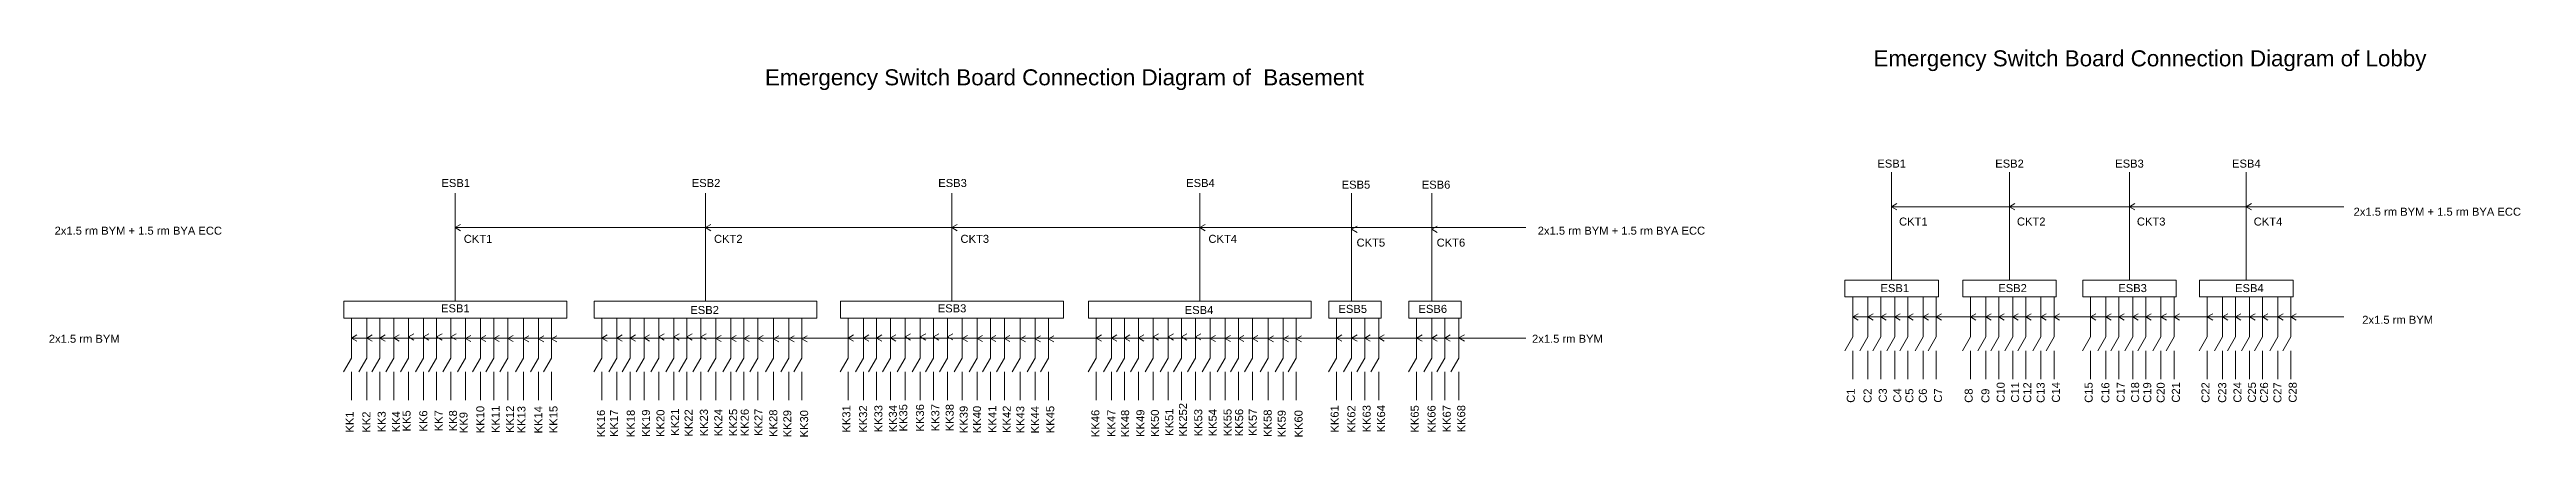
# Model space of a CAD drawing. Extents: x 1134 to 1882, y 421 to 475.
# Drawn here: x 1573.3 to 1882, y 426.9 to 475.3 of the extents above; entities that cross this region are included whole.
import ezdxf

# ---------------------------------------------------------------- set-up
doc = ezdxf.new("R2010")
doc.units = 0
doc.header["$MEASUREMENT"] = 0
doc.layers.add('Headings', color=30, linetype='Continuous')
doc.layers.add('Texts', color=210, linetype='Continuous')
doc.layers.add('Outlines', color=160, linetype='Continuous', lineweight=15)
doc.styles.get("Standard").update_dxf_attribs({"font": 'arial.ttf', "height": 1})

# ---------------------------------------------------------------- blocks, each defined once
blk = doc.blocks.new('line_without_CB')
at = {"layer": 'Outlines'}
for p, q in [((0, 0), (0, -2.5)), ((0, -5), (0, -2.5)), ((0, -5), (-1, -6.73)), ((0, -6.73), (0, -7.5)), ((0, -7.5), (0, -9.5)), ((0, -9.5), (0, -10.25))]:
    blk.add_line(p, q, dxfattribs=at)
blk = doc.blocks.new('arrow')
at = {"layer": 'Outlines'}
for q in [(0.67, 0.39), (0.67, -0.39)]:
    blk.add_line((0, 0), q, dxfattribs=at)

msp = doc.modelspace()

# ---------------------------------------------------------------- linework, layer by layer
at = {"layer": 'Outlines'}
for p, q in [((1623.96, 443.86), (1623.96, 457.32)), ((1655.24, 443.86), (1655.24, 457.32)), ((1686.03, 443.86), (1686.03, 457.32)), ((1717.01, 443.86), (1717.01, 457.32)), ((1735.98, 443.86), (1735.98, 457.32)), ((1745.99, 443.86), (1745.99, 457.32)), ((1803.45, 446.48), (1803.45, 459.95)), ((1818.18, 446.48), (1818.18, 459.95)), ((1833.17, 446.48), (1833.17, 459.95)), ((1847.77, 446.48), (1847.77, 459.95)), ((1803.45, 455.64), (1859.94, 455.64)), ((1623.96, 453.03), (1757.75, 453.03)), ((1745.99, 453.22), (1745.99, 452.33)), ((1798.59, 441.87), (1859.94, 441.87)), ((1611.01, 439.24), (1757.75, 439.24)), ((1734.09, 437.14), (1734.09, 437.14))]:
    msp.add_line(p, q, dxfattribs=at)
at = {"layer": 'Outlines', "ltscale": 5}
for points in [[(1797.61, 444.37), (1809.29, 444.37), (1809.29, 446.48), (1797.61, 446.48)], [(1812.34, 444.37), (1824.02, 444.37), (1824.02, 446.48), (1812.34, 446.48)], [(1827.33, 444.37), (1839.01, 444.37), (1839.01, 446.48), (1827.33, 446.48)], [(1841.93, 444.37), (1853.61, 444.37), (1853.61, 446.48), (1841.93, 446.48)], [(1610.03, 441.74), (1637.89, 441.74), (1637.89, 443.86), (1610.03, 443.86)], [(1641.31, 441.74), (1669.16, 441.74), (1669.16, 443.86), (1641.31, 443.86)], [(1672.11, 441.74), (1699.96, 441.74), (1699.96, 443.86), (1672.11, 443.86)], [(1703.08, 441.74), (1730.94, 441.74), (1730.94, 443.86), (1703.08, 443.86)], [(1733.12, 441.74), (1739.67, 441.74), (1739.67, 443.86), (1733.12, 443.86)], [(1743.13, 441.74), (1749.68, 441.74), (1749.68, 443.86), (1743.13, 443.86)]]:
    msp.add_lwpolyline(points, close=True, dxfattribs=at)

# ---------------------------------------------------------------- block references
at = {"layer": 'Outlines'}
for p in [(1803.45, 455.64), (1818.18, 455.64), (1833.17, 455.64), (1847.77, 455.64), (1623.96, 453.03), (1655.24, 453.03), (1686.03, 453.03), (1717.01, 453.03), (1735.98, 452.82), (1745.99, 452.82), (1798.59, 441.87), (1800.48, 441.87), (1802.12, 441.87), (1803.87, 441.88), (1805.49, 441.87), (1807.38, 441.87), (1809.02, 441.87), (1813.32, 441.87), (1815.21, 441.87), (1816.84, 441.87), (1818.6, 441.88), (1820.22, 441.87), (1822.11, 441.87), (1823.75, 441.87), (1828.31, 441.87), (1830.2, 441.87), (1831.84, 441.87), (1833.6, 441.88), (1835.21, 441.87), (1837.11, 441.87), (1838.74, 441.87), (1842.9, 441.87), (1844.8, 441.87), (1846.43, 441.87), (1848.19, 441.88), (1849.81, 441.87), (1851.7, 441.87), (1853.34, 441.87), (1611.01, 439.24), (1612.9, 439.24), (1614.54, 439.24), (1616.29, 439.25), (1618.12, 439.38), (1620.01, 439.38), (1621.64, 439.38), (1623.4, 439.39), (1625.24, 439.18), (1627.13, 439.18), (1628.77, 439.18), (1630.52, 439.18), (1632.48, 439.14), (1634.37, 439.14), (1636.01, 439.14), (1642.28, 439.24), (1644.17, 439.24), (1645.81, 439.24), (1647.57, 439.25), (1649.39, 439.38), (1651.28, 439.38), (1652.92, 439.38), (1654.67, 439.39), (1656.51, 439.18), (1658.4, 439.18), (1660.04, 439.18), (1661.79, 439.18), (1663.75, 439.14), (1665.64, 439.14), (1667.28, 439.14), (1673.08, 439.24), (1674.97, 439.24), (1676.61, 439.24), (1678.37, 439.25), (1680.19, 439.38), (1682.08, 439.38), (1683.72, 439.38), (1685.47, 439.39), (1687.31, 439.18), (1689.2, 439.18), (1690.84, 439.18), (1692.59, 439.18), (1694.55, 439.14), (1696.44, 439.14), (1698.08, 439.14), (1704.06, 439.24), (1705.95, 439.24), (1707.59, 439.24), (1709.34, 439.25), (1711.17, 439.38), (1713.06, 439.38), (1714.7, 439.38), (1716.45, 439.39), (1718.29, 439.18), (1720.18, 439.18), (1721.82, 439.18), (1723.57, 439.18), (1725.53, 439.14), (1727.42, 439.14), (1729.06, 439.14), (1734.09, 439.24), (1735.98, 439.24), (1737.62, 439.24), (1739.38, 439.25), (1744.1, 439.24), (1745.99, 439.24), (1747.63, 439.24), (1749.39, 439.25)]:
    msp.add_blockref('arrow', p, dxfattribs=at)
at = {"layer": 'Texts'}
for p in [(1611.01, 441.74), (1612.9, 441.74), (1614.54, 441.74), (1616.29, 441.74), (1618.12, 441.74), (1620.01, 441.74), (1621.64, 441.74), (1623.4, 441.74), (1625.24, 441.74), (1627.13, 441.74), (1628.77, 441.74), (1630.52, 441.74), (1632.48, 441.74), (1634.37, 441.74), (1636.01, 441.74), (1642.28, 441.74), (1644.17, 441.74), (1645.81, 441.74), (1647.57, 441.74), (1649.39, 441.74), (1651.28, 441.74), (1652.92, 441.74), (1654.67, 441.74), (1656.51, 441.74), (1658.4, 441.74), (1660.04, 441.74), (1661.79, 441.74), (1663.75, 441.74), (1665.64, 441.74), (1667.28, 441.74), (1673.08, 441.74), (1674.97, 441.74), (1676.61, 441.74), (1678.37, 441.74), (1680.19, 441.74), (1682.08, 441.74), (1683.72, 441.74), (1685.47, 441.74), (1687.31, 441.74), (1689.2, 441.74), (1690.84, 441.74), (1692.59, 441.74), (1694.55, 441.74), (1696.44, 441.74), (1698.08, 441.74), (1704.06, 441.74), (1705.95, 441.74), (1707.59, 441.74), (1709.34, 441.74), (1711.17, 441.74), (1713.06, 441.74), (1714.7, 441.74), (1716.45, 441.74), (1718.29, 441.74), (1720.18, 441.74), (1721.82, 441.74), (1723.57, 441.74), (1725.53, 441.74), (1727.42, 441.74), (1729.06, 441.74), (1734.09, 441.74), (1735.98, 441.74), (1737.62, 441.74), (1739.38, 441.74), (1744.1, 441.74), (1745.99, 441.74), (1747.63, 441.74), (1749.39, 441.74), (1798.59, 444.37), (1800.48, 444.37), (1802.12, 444.37), (1803.87, 444.37), (1805.49, 444.37), (1807.38, 444.37), (1809.02, 444.37), (1813.32, 444.37), (1815.21, 444.37), (1816.84, 444.37), (1818.6, 444.37), (1820.22, 444.37), (1822.11, 444.37), (1823.75, 444.37), (1828.31, 444.37), (1830.2, 444.37), (1831.84, 444.37), (1833.6, 444.37), (1835.21, 444.37), (1837.11, 444.37), (1838.74, 444.37), (1842.9, 444.37), (1844.8, 444.37), (1846.43, 444.37), (1848.19, 444.37), (1849.81, 444.37), (1851.7, 444.37), (1853.34, 444.37)]:
    msp.add_blockref('line_without_CB', p, dxfattribs=at)

# ---------------------------------------------------------------- texts
at = {"layer": 'Headings', "char_height": 2, "width": 72.6792, "attachment_point": 1}
for s, insert in [('Emergency Switch Board Connection Diagram of  Basement', (1662.67, 472.81)), ('Emergency Switch Board Connection Diagram of Lobby', (1801.18, 475.18))]:
    msp.add_mtext(s, dxfattribs=dict(at, insert=insert))
at = {"layer": 'Texts', "char_height": 1, "attachment_point": 1}
for s, width, heights, insert in [('ESB1', 3.4145, [0], (1801.67, 461.53)), ('ESB2', 3.4145, [0], (1816.4, 461.53)), ('ESB3', 3.4145, [0], (1831.39, 461.53)), ('ESB4', 3.4145, [0], (1845.99, 461.53)), ('ESB1', 3.4145, [0], (1622.24, 459.11)), ('ESB2', 3.4145, [0], (1653.52, 459.11)), ('ESB3', 3.4145, [0], (1684.32, 459.11)), ('ESB4', 3.4145, [0], (1715.3, 459.11)), ('ESB5', 3.4145, [0], (1734.73, 458.9)), ('ESB6', 3.4145, [0], (1744.74, 458.9)), ('CKT1', 3.97, [1.1], (1804.38, 454.29)), ('CKT2', 3.97, [1.1], (1819.11, 454.29)), ('CKT3', 3.97, [1.1], (1834.1, 454.29)), ('CKT4', 3.97, [1.1], (1848.7, 454.29)), ('2x1.5 rm BYM + 1.5 rm BYA ECC', 21.7448, [2.19], (1861.18, 455.52)), ('2x1.5 rm BYM + 1.5 rm BYA ECC', 21.7448, [2.19], (1573.9, 453.15)), ('CKT1', 3.97, [1.1], (1625.03, 452.13)), ('CKT2', 3.97, [1.1], (1656.3, 452.13)), ('CKT3', 3.97, [1.1], (1687.1, 452.13)), ('CKT4', 3.97, [1.1], (1718.08, 452.13)), ('CKT5', 3.97, [1.1], (1736.59, 451.66)), ('CKT6', 3.97, [1.1], (1746.6, 451.66)), ('2x1.5 rm BYM + 1.5 rm BYA ECC', 21.7448, [2.19], (1759.23, 453.15)), ('ESB1', 3.4145, [0], (1802.06, 445.98)), ('ESB2', 3.4145, [0], (1816.78, 445.98)), ('ESB3', 3.4145, [0], (1831.78, 445.98)), ('ESB4', 3.4145, [0], (1846.37, 445.98)), ('ESB1', 3.4145, [0], (1622.19, 443.45)), ('ESB2', 3.4145, [0], (1653.34, 443.24)), ('ESB3', 3.4145, [0], (1684.26, 443.45)), ('ESB4', 3.4145, [0], (1715.12, 443.24)), ('ESB5', 3.4145, [0], (1734.33, 443.38)), ('ESB6', 3.4145, [0], (1744.33, 443.38)), ('2x1.5 rm BYM', 10.2998, [0.748], (1862.26, 442.02)), ('2x1.5 rm BYM', 10.2998, [0.748], (1573.18, 439.65)), ('2x1.5 rm BYM', 10.2998, [0.748], (1758.52, 439.65))]:
    msp.add_mtext_dynamic_manual_height_columns(s, width=width, gutter_width=5, heights=heights, dxfattribs=dict(at, insert=insert))
at = {"layer": 'Texts', "char_height": 1, "attachment_point": 1, "rotation": 90}
for s, insert in [('\\pxt1;C1', (1797.85, 431.15)), ('C2', (1799.94, 431.14)), ('\\pxt0,1;C3', (1801.85, 431.17)), ('C4', (1803.66, 431.17)), ('\\pxt1;C5', (1805.17, 431.15)), ('C6', (1806.85, 431.14)), ('\\pxt0,1;C7', (1808.75, 431.17)), ('\\pxt1;C8', (1812.58, 431.15)), ('C9', (1814.67, 431.14)), ('\\pxt0,1;C10', (1816.58, 431.17)), ('C11', (1818.38, 431.17)), ('\\pxt1;C12', (1819.9, 431.15)), ('C13', (1821.57, 431.14)), ('\\pxt0,1;C14', (1823.48, 431.17)), ('\\pxt1;C15', (1827.57, 431.15)), ('C16', (1829.66, 431.14)), ('\\pxt0,1;C17', (1831.57, 431.17)), ('C18', (1833.38, 431.17)), ('\\pxt1;C19', (1834.89, 431.15)), ('C20', (1836.57, 431.14)), ('\\pxt0,1;C21', (1838.47, 431.17)), ('\\pxt1;C22', (1842.17, 431.15)), ('C23', (1844.26, 431.14)), ('\\pxt0,1;C24', (1846.17, 431.17)), ('C25', (1847.97, 431.17)), ('\\pxt1;C26', (1849.49, 431.15)), ('C27', (1851.16, 431.14)), ('\\pxt0,1;C28', (1853.07, 431.17)), ('KK1', (1610.27, 427.43)), ('KK2', (1612.36, 427.42)), ('\\pxt1;KK3', (1614.27, 427.45)), ('KK4', (1616.07, 427.45)), ('KK5', (1617.38, 427.57)), ('\\pxt1;KK6', (1619.47, 427.56)), ('KK7', (1621.38, 427.58)), ('KK8', (1623.18, 427.58)), ('KK9', (1624.5, 427.36)), ('KK10', (1626.59, 427.35)), ('KK11', (1628.5, 427.38)), ('KK12', (1630.3, 427.38)), ('KK13', (1631.74, 427.33)), ('KK14', (1633.83, 427.32)), ('\\pxt1;KK15', (1635.74, 427.35)), ('KK16', (1641.67, 426.86)), ('KK17', (1643.3, 426.88)), ('\\pxt1;KK18', (1645.4, 426.86)), ('KK19', (1647.3, 426.89)), ('KK20', (1649.11, 426.89)), ('KK21', (1650.91, 427.02)), ('KK22', (1652.62, 426.93)), ('KK23', (1654.53, 426.96)), ('KK24', (1656.33, 426.96)), ('KK25', (1658.19, 426.98)), ('KK26', (1659.64, 426.97)), ('KK27', (1661.35, 427)), ('KK28', (1663.2, 426.89)), ('KK29', (1664.96, 426.83)), ('KK30', (1667.06, 426.82)), ('KK31', (1672.34, 427.43)), ('KK32', (1674.43, 427.42)), ('\\pxt1;KK33', (1676.34, 427.45)), ('KK34', (1678.15, 427.45)), ('KK35', (1679.45, 427.57)), ('\\pxt1;KK36', (1681.54, 427.56)), ('KK37', (1683.45, 427.58)), ('KK38', (1685.25, 427.58)), ('KK39', (1687, 427.36)), ('KK40', (1688.66, 427.35)), ('KK41', (1690.57, 427.38)), ('KK42', (1692.38, 427.38)), ('KK43', (1694.07, 427.33)), ('KK44', (1695.9, 427.32)), ('\\pxt1;KK45', (1697.81, 427.35)), ('KK46', (1703.45, 426.86)), ('KK47', (1705.44, 426.88)), ('\\pxt1;KK48', (1707.17, 426.86)), ('KK49', (1709.08, 426.89)), ('KK50', (1710.89, 426.89)), ('KK51', (1712.69, 427.02)), ('KK252', (1714.4, 426.93)), ('KK53', (1716.31, 426.96)), ('KK54', (1718.11, 426.96)), ('KK55', (1719.97, 426.98)), ('KK56', (1721.42, 426.97)), ('KK57', (1723.13, 427)), ('KK58', (1724.98, 426.89)), ('KK59', (1726.74, 426.83)), ('KK60', (1728.84, 426.82)), ('KK61', (1733.35, 427.43)), ('\\pxt1;KK62', (1735.45, 427.42)), ('KK63', (1737.35, 427.45)), ('KK64', (1739.16, 427.45)), ('KK65', (1743.36, 427.43)), ('KK66', (1745.46, 427.42)), ('KK67', (1747.36, 427.45)), ('KK68', (1749.17, 427.45))]:
    msp.add_mtext_dynamic_manual_height_columns(s, width=5.9328, gutter_width=5, heights=[0], dxfattribs=dict(at, insert=insert))

doc.saveas('drawing.dxf')
